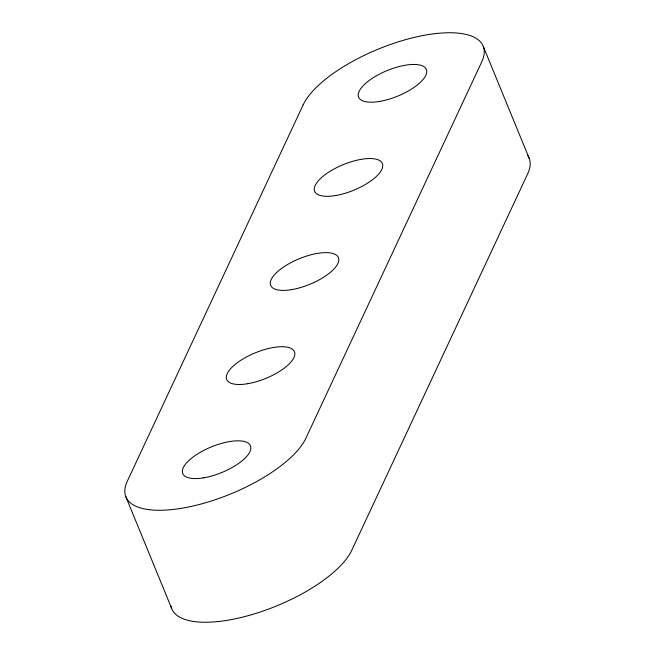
<?xml version="1.0" encoding="UTF-8"?>
<svg xmlns="http://www.w3.org/2000/svg" width="655" height="655" viewBox="0 0 655 655"><rect width="100%" height="100%" fill="white"/><g stroke="black" fill="none" stroke-linecap="round" stroke-linejoin="round"><path stroke-width="0.98" d="M483.341 46.554L529.265 158.526M125.735 496.474L171.659 608.446M171.02 606.194A98.037 37.04 -22.3 0 0 255.335 613.579A98.037 37.04 -22.3 0 0 351.776 550.257L527.652 173.886A98.045 37.048 -22.3 0 0 527.66 155.415M303.224 104.743L127.348 481.114A98.037 37.04 -22.3 0 0 195.19 505.521A98.037 37.04 -22.3 0 0 305.852 438.285L481.728 61.914A98.045 37.048 -22.3 0 0 413.903 37.499A98.045 37.048 -22.3 0 0 303.224 104.743M203.828 477.79A36.598 13.829 -22.3 0 0 250.529 445.965A36.598 13.829 -22.3 0 0 195.452 455.34A36.598 13.829 -22.3 0 0 203.828 477.79M247.795 383.699A36.598 13.829 -22.3 0 0 294.496 351.874A36.598 13.829 -22.3 0 0 239.419 361.241A36.598 13.829 -22.3 0 0 247.795 383.699M291.762 289.608A36.598 13.829 -22.3 0 0 338.463 257.783A36.598 13.829 -22.3 0 0 283.394 267.15A36.598 13.829 -22.3 0 0 291.762 289.608M335.728 195.518A36.598 13.829 -22.3 0 0 382.43 163.693A36.598 13.829 -22.3 0 0 327.361 173.059A36.598 13.829 -22.3 0 0 335.728 195.518M379.703 101.419A36.598 13.829 -22.3 0 0 426.397 69.602A36.598 13.829 -22.3 0 0 371.328 78.968A36.598 13.829 -22.3 0 0 379.703 101.419"/></g></svg>
